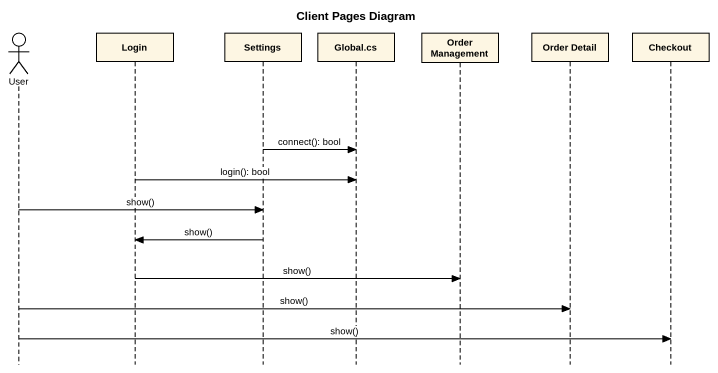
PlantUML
@startuml
title Client Pages Diagram
hide footbox
actor User
participant Login
participant Settings
participant "Global.cs" as Global_cs
participant "Order Management" as Order_Management
participant "Order Detail" as Order_Detail
participant Checkout

Settings -> Global_cs : connect(): bool
Login -> Global_cs : login(): bool
User -> Settings : show()
Settings -> Login : show()
Login -> Order_Management : show()
User -> Order_Detail : show()
User -> Checkout : show()
@enduml
